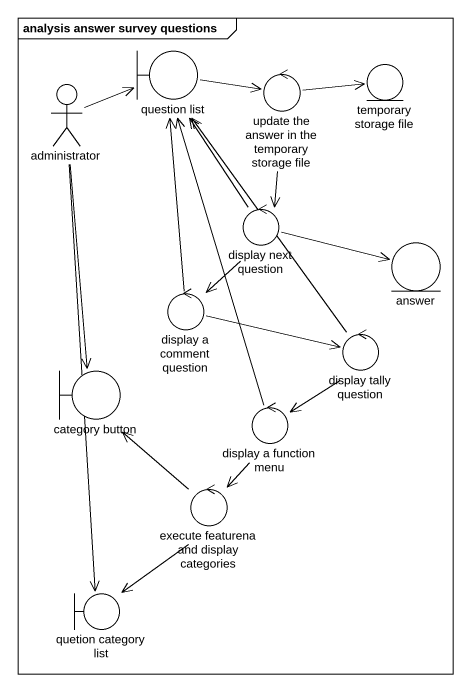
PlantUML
@startuml
mainframe analysis answer survey questions
boundary "question list" as question_list
control "update the answer in the temporary storage file" as update_the_answer_in_the
entity "temporary storage file" as temporary_storage_file
actor administrator
control "display next question" as display_next_question
entity answer
control "display a comment question" as display_a_comment_question
boundary "category button" as category_button
control "display tally question" as display_tally_question
control "display a function menu" as display_a_function_menu
control "execute featurena and display categories" as execute_featurena_and
boundary "quetion category list" as quetion_category_list
question_list -right-> update_the_answer_in_the
update_the_answer_in_the -right-> temporary_storage_file
update_the_answer_in_the --> display_next_question
administrator -right-> question_list
administrator --> category_button
administrator --> quetion_category_list
display_next_question -up-> question_list
display_next_question -right-> answer
display_next_question --> display_a_comment_question
display_a_comment_question -up-> question_list
display_a_comment_question -right-> display_tally_question
display_tally_question -up-> question_list
display_tally_question --> display_a_function_menu
display_a_function_menu -up-> question_list
display_a_function_menu --> execute_featurena_and
execute_featurena_and -up-> category_button
execute_featurena_and --> quetion_category_list
@enduml
